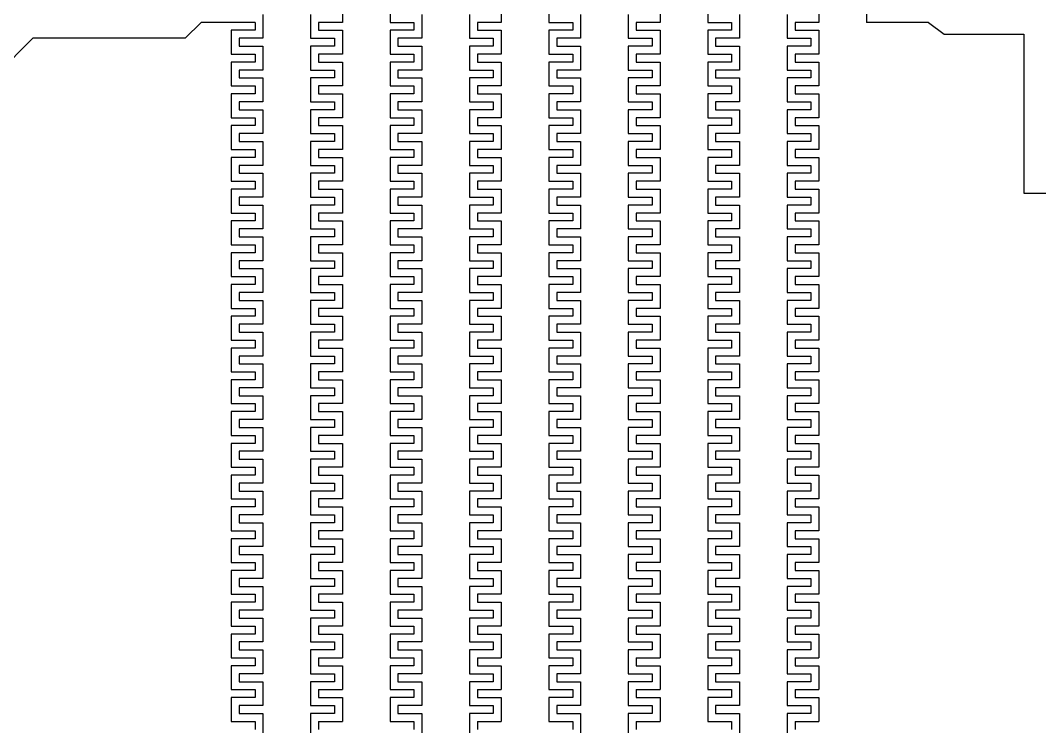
# Model space of a CAD drawing. Header units: millimetres. Extents: x -15719 to 274281, y 25504 to 323346.
# Drawn here: x 242422 to 245631, y 175317 to 177539 of the extents above; entities that cross this region are included whole.
import ezdxf

# ---------------------------------------------------------------- set-up
doc = ezdxf.new("R2010")
doc.units = ezdxf.units.MM
doc.layers.add('CLEAR', color=140, linetype='Continuous')
doc.layers.add('OPAQUE', color=10, linetype='Continuous')

msp = doc.modelspace()

# ---------------------------------------------------------------- linework, layer by layer
at = {"layer": 'CLEAR'}
for p, q in [((243436, 177608), (243436, 177533)), ((243586, 177608), (243586, 177533)), ((243936, 177608), (243936, 177533)), ((244086, 177608), (244086, 177533)), ((244436, 177608), (244436, 177533)), ((244586, 177608), (244586, 177533)), ((244936, 177608), (244936, 177533)), ((245086, 177608), (245086, 177533)), ((243186, 177558), (243186, 177483)), ((243336, 177558), (243336, 177483)), ((243686, 177558), (243686, 177483)), ((243836, 177558), (243836, 177483)), ((244186, 177558), (244186, 177483)), ((244336, 177558), (244336, 177483)), ((244686, 177558), (244686, 177483)), ((244836, 177558), (244836, 177483)), ((242991, 177533), (242941, 177483)), ((243161, 177533), (242991, 177533)), ((243161, 177533), (243161, 177508)), ((243436, 177533), (243361, 177533)), ((243361, 177533), (243361, 177508)), ((243586, 177533), (243661, 177533)), ((243661, 177533), (243661, 177508)), ((243936, 177533), (243861, 177533)), ((243861, 177533), (243861, 177508)), ((244086, 177533), (244161, 177533)), ((244161, 177533), (244161, 177508)), ((244436, 177533), (244361, 177533)), ((244361, 177533), (244361, 177508)), ((244586, 177533), (244661, 177533)), ((244661, 177533), (244661, 177508)), ((244936, 177533), (244861, 177533)), ((244861, 177533), (244861, 177508)), ((245281, 177533), (245086, 177533)), ((245281, 177533), (245331, 177495.5)), ((242461.7, 177483), (240303.9, 175325.2)), ((242941, 177483), (242461.7, 177483)), ((243161, 177508), (243086, 177508)), ((243086, 177508), (243086, 177433)), ((243186, 177483), (243111, 177483)), ((243111, 177483), (243111, 177458)), ((243336, 177483), (243411, 177483)), ((243361, 177508), (243436, 177508)), ((243411, 177483), (243411, 177458)), ((243436, 177508), (243436, 177433)), ((243661, 177508), (243586, 177508)), ((243586, 177508), (243586, 177433)), ((243686, 177483), (243611, 177483)), ((243611, 177483), (243611, 177458)), ((243836, 177483), (243911, 177483)), ((243861, 177508), (243936, 177508)), ((243911, 177483), (243911, 177458)), ((243936, 177508), (243936, 177433)), ((244161, 177508), (244086, 177508)), ((244086, 177508), (244086, 177433)), ((244186, 177483), (244111, 177483)), ((244111, 177483), (244111, 177458)), ((244336, 177483), (244411, 177483)), ((244361, 177508), (244436, 177508)), ((244411, 177483), (244411, 177458)), ((244436, 177508), (244436, 177433)), ((244661, 177508), (244586, 177508)), ((244586, 177508), (244586, 177433)), ((244686, 177483), (244611, 177483)), ((244611, 177483), (244611, 177458)), ((244836, 177483), (244911, 177483)), ((244861, 177508), (244936, 177508)), ((244911, 177483), (244911, 177458)), ((244936, 177508), (244936, 177433)), ((245331, 177495.5), (245581, 177495.5)), ((245581, 177495.5), (245581, 176995.5)), ((243111, 177458), (243186, 177458)), ((243186, 177458), (243186, 177383)), ((243411, 177458), (243336, 177458)), ((243336, 177458), (243336, 177383)), ((243611, 177458), (243686, 177458)), ((243686, 177458), (243686, 177383)), ((243911, 177458), (243836, 177458)), ((243836, 177458), (243836, 177383)), ((244111, 177458), (244186, 177458)), ((244186, 177458), (244186, 177383)), ((244411, 177458), (244336, 177458)), ((244336, 177458), (244336, 177383)), ((244611, 177458), (244686, 177458)), ((244686, 177458), (244686, 177383)), ((244911, 177458), (244836, 177458)), ((244836, 177458), (244836, 177383)), ((243086, 177433), (243161, 177433)), ((243161, 177433), (243161, 177408)), ((243436, 177433), (243361, 177433)), ((243361, 177433), (243361, 177408)), ((243586, 177433), (243661, 177433)), ((243661, 177433), (243661, 177408)), ((243936, 177433), (243861, 177433)), ((243861, 177433), (243861, 177408)), ((244086, 177433), (244161, 177433)), ((244161, 177433), (244161, 177408)), ((244436, 177433), (244361, 177433)), ((244361, 177433), (244361, 177408)), ((244586, 177433), (244661, 177433)), ((244661, 177433), (244661, 177408)), ((244936, 177433), (244861, 177433)), ((244861, 177433), (244861, 177408)), ((243161, 177408), (243086, 177408)), ((243086, 177408), (243086, 177333)), ((243186, 177383), (243111, 177383)), ((243111, 177383), (243111, 177358)), ((243336, 177383), (243411, 177383)), ((243361, 177408), (243436, 177408)), ((243411, 177383), (243411, 177358)), ((243436, 177408), (243436, 177333)), ((243661, 177408), (243586, 177408)), ((243586, 177408), (243586, 177333)), ((243686, 177383), (243611, 177383)), ((243611, 177383), (243611, 177358)), ((243836, 177383), (243911, 177383)), ((243861, 177408), (243936, 177408)), ((243911, 177383), (243911, 177358)), ((243936, 177408), (243936, 177333)), ((244161, 177408), (244086, 177408)), ((244086, 177408), (244086, 177333)), ((244186, 177383), (244111, 177383)), ((244111, 177383), (244111, 177358)), ((244336, 177383), (244411, 177383)), ((244361, 177408), (244436, 177408)), ((244411, 177383), (244411, 177358)), ((244436, 177408), (244436, 177333)), ((244661, 177408), (244586, 177408)), ((244586, 177408), (244586, 177333)), ((244686, 177383), (244611, 177383)), ((244611, 177383), (244611, 177358)), ((244836, 177383), (244911, 177383)), ((244861, 177408), (244936, 177408)), ((244911, 177383), (244911, 177358)), ((244936, 177408), (244936, 177333)), ((243111, 177358), (243186, 177358)), ((243186, 177358), (243186, 177283)), ((243411, 177358), (243336, 177358)), ((243336, 177358), (243336, 177283)), ((243611, 177358), (243686, 177358)), ((243686, 177358), (243686, 177283)), ((243911, 177358), (243836, 177358)), ((243836, 177358), (243836, 177283)), ((244111, 177358), (244186, 177358)), ((244186, 177358), (244186, 177283)), ((244411, 177358), (244336, 177358)), ((244336, 177358), (244336, 177283)), ((244611, 177358), (244686, 177358)), ((244686, 177358), (244686, 177283)), ((244911, 177358), (244836, 177358)), ((244836, 177358), (244836, 177283)), ((243086, 177333), (243161, 177333)), ((243161, 177333), (243161, 177308)), ((243436, 177333), (243361, 177333)), ((243361, 177333), (243361, 177308)), ((243586, 177333), (243661, 177333)), ((243661, 177333), (243661, 177308)), ((243936, 177333), (243861, 177333)), ((243861, 177333), (243861, 177308)), ((244086, 177333), (244161, 177333)), ((244161, 177333), (244161, 177308)), ((244436, 177333), (244361, 177333)), ((244361, 177333), (244361, 177308)), ((244586, 177333), (244661, 177333)), ((244661, 177333), (244661, 177308)), ((244936, 177333), (244861, 177333)), ((244861, 177333), (244861, 177308)), ((243161, 177308), (243086, 177308)), ((243086, 177308), (243086, 177233)), ((243361, 177308), (243436, 177308)), ((243436, 177308), (243436, 177233)), ((243661, 177308), (243586, 177308)), ((243586, 177308), (243586, 177233)), ((243861, 177308), (243936, 177308)), ((243936, 177308), (243936, 177233)), ((244161, 177308), (244086, 177308)), ((244086, 177308), (244086, 177233)), ((244361, 177308), (244436, 177308)), ((244436, 177308), (244436, 177233)), ((244661, 177308), (244586, 177308)), ((244586, 177308), (244586, 177233)), ((244861, 177308), (244936, 177308)), ((244936, 177308), (244936, 177233)), ((243186, 177283), (243111, 177283)), ((243111, 177283), (243111, 177258)), ((243111, 177258), (243186, 177258)), ((243186, 177258), (243186, 177183)), ((243336, 177283), (243411, 177283)), ((243411, 177258), (243336, 177258)), ((243336, 177258), (243336, 177183)), ((243411, 177283), (243411, 177258)), ((243686, 177283), (243611, 177283)), ((243611, 177283), (243611, 177258)), ((243611, 177258), (243686, 177258)), ((243686, 177258), (243686, 177183)), ((243836, 177283), (243911, 177283)), ((243911, 177258), (243836, 177258)), ((243836, 177258), (243836, 177183)), ((243911, 177283), (243911, 177258)), ((244186, 177283), (244111, 177283)), ((244111, 177283), (244111, 177258)), ((244111, 177258), (244186, 177258)), ((244186, 177258), (244186, 177183)), ((244336, 177283), (244411, 177283)), ((244411, 177258), (244336, 177258)), ((244336, 177258), (244336, 177183)), ((244411, 177283), (244411, 177258)), ((244686, 177283), (244611, 177283)), ((244611, 177283), (244611, 177258)), ((244611, 177258), (244686, 177258)), ((244686, 177258), (244686, 177183)), ((244836, 177283), (244911, 177283)), ((244911, 177258), (244836, 177258)), ((244836, 177258), (244836, 177183)), ((244911, 177283), (244911, 177258)), ((243086, 177233), (243161, 177233)), ((243161, 177233), (243161, 177208)), ((243436, 177233), (243361, 177233)), ((243361, 177233), (243361, 177208)), ((243586, 177233), (243661, 177233)), ((243661, 177233), (243661, 177208)), ((243936, 177233), (243861, 177233)), ((243861, 177233), (243861, 177208)), ((244086, 177233), (244161, 177233)), ((244161, 177233), (244161, 177208)), ((244436, 177233), (244361, 177233)), ((244361, 177233), (244361, 177208)), ((244586, 177233), (244661, 177233)), ((244661, 177233), (244661, 177208)), ((244936, 177233), (244861, 177233)), ((244861, 177233), (244861, 177208)), ((243161, 177208), (243086, 177208)), ((243086, 177208), (243086, 177133)), ((243361, 177208), (243436, 177208)), ((243436, 177208), (243436, 177133)), ((243661, 177208), (243586, 177208)), ((243586, 177208), (243586, 177133)), ((243861, 177208), (243936, 177208)), ((243936, 177208), (243936, 177133)), ((244161, 177208), (244086, 177208)), ((244086, 177208), (244086, 177133)), ((244361, 177208), (244436, 177208)), ((244436, 177208), (244436, 177133)), ((244661, 177208), (244586, 177208)), ((244586, 177208), (244586, 177133)), ((244861, 177208), (244936, 177208)), ((244936, 177208), (244936, 177133)), ((243186, 177183), (243111, 177183)), ((243111, 177183), (243111, 177158)), ((243111, 177158), (243186, 177158)), ((243186, 177158), (243186, 177083)), ((243336, 177183), (243411, 177183)), ((243411, 177158), (243336, 177158)), ((243336, 177158), (243336, 177083)), ((243411, 177183), (243411, 177158)), ((243686, 177183), (243611, 177183)), ((243611, 177183), (243611, 177158)), ((243611, 177158), (243686, 177158)), ((243686, 177158), (243686, 177083)), ((243836, 177183), (243911, 177183)), ((243911, 177158), (243836, 177158)), ((243836, 177158), (243836, 177083)), ((243911, 177183), (243911, 177158)), ((244186, 177183), (244111, 177183)), ((244111, 177183), (244111, 177158)), ((244111, 177158), (244186, 177158)), ((244186, 177158), (244186, 177083)), ((244336, 177183), (244411, 177183)), ((244411, 177158), (244336, 177158)), ((244336, 177158), (244336, 177083)), ((244411, 177183), (244411, 177158)), ((244686, 177183), (244611, 177183)), ((244611, 177183), (244611, 177158)), ((244611, 177158), (244686, 177158)), ((244686, 177158), (244686, 177083)), ((244836, 177183), (244911, 177183)), ((244911, 177158), (244836, 177158)), ((244836, 177158), (244836, 177083)), ((244911, 177183), (244911, 177158)), ((243086, 177133), (243161, 177133)), ((243161, 177133), (243161, 177108)), ((243436, 177133), (243361, 177133)), ((243361, 177133), (243361, 177108)), ((243586, 177133), (243661, 177133)), ((243661, 177133), (243661, 177108)), ((243936, 177133), (243861, 177133)), ((243861, 177133), (243861, 177108)), ((244086, 177133), (244161, 177133)), ((244161, 177133), (244161, 177108)), ((244436, 177133), (244361, 177133)), ((244361, 177133), (244361, 177108)), ((244586, 177133), (244661, 177133)), ((244661, 177133), (244661, 177108)), ((244936, 177133), (244861, 177133)), ((244861, 177133), (244861, 177108)), ((243161, 177108), (243086, 177108)), ((243086, 177108), (243086, 177033)), ((243361, 177108), (243436, 177108)), ((243436, 177108), (243436, 177033)), ((243661, 177108), (243586, 177108)), ((243586, 177108), (243586, 177033)), ((243861, 177108), (243936, 177108)), ((243936, 177108), (243936, 177033)), ((244161, 177108), (244086, 177108)), ((244086, 177108), (244086, 177033)), ((244361, 177108), (244436, 177108)), ((244436, 177108), (244436, 177033)), ((244661, 177108), (244586, 177108)), ((244586, 177108), (244586, 177033)), ((244861, 177108), (244936, 177108)), ((244936, 177108), (244936, 177033)), ((243186, 177083), (243111, 177083)), ((243111, 177083), (243111, 177058)), ((243336, 177083), (243411, 177083)), ((243411, 177083), (243411, 177058)), ((243686, 177083), (243611, 177083)), ((243611, 177083), (243611, 177058)), ((243836, 177083), (243911, 177083)), ((243911, 177083), (243911, 177058)), ((244186, 177083), (244111, 177083)), ((244111, 177083), (244111, 177058)), ((244336, 177083), (244411, 177083)), ((244411, 177083), (244411, 177058)), ((244686, 177083), (244611, 177083)), ((244611, 177083), (244611, 177058)), ((244836, 177083), (244911, 177083)), ((244911, 177083), (244911, 177058)), ((243086, 177033), (243161, 177033)), ((243111, 177058), (243186, 177058)), ((243161, 177033), (243161, 177008)), ((243186, 177058), (243186, 176983)), ((243411, 177058), (243336, 177058)), ((243336, 177058), (243336, 176983)), ((243436, 177033), (243361, 177033)), ((243361, 177033), (243361, 177008)), ((243586, 177033), (243661, 177033)), ((243611, 177058), (243686, 177058)), ((243661, 177033), (243661, 177008)), ((243686, 177058), (243686, 176983)), ((243911, 177058), (243836, 177058)), ((243836, 177058), (243836, 176983)), ((243936, 177033), (243861, 177033)), ((243861, 177033), (243861, 177008)), ((244086, 177033), (244161, 177033)), ((244111, 177058), (244186, 177058)), ((244161, 177033), (244161, 177008)), ((244186, 177058), (244186, 176983)), ((244411, 177058), (244336, 177058)), ((244336, 177058), (244336, 176983)), ((244436, 177033), (244361, 177033)), ((244361, 177033), (244361, 177008)), ((244586, 177033), (244661, 177033)), ((244611, 177058), (244686, 177058)), ((244661, 177033), (244661, 177008)), ((244686, 177058), (244686, 176983)), ((244911, 177058), (244836, 177058)), ((244836, 177058), (244836, 176983)), ((244936, 177033), (244861, 177033)), ((244861, 177033), (244861, 177008)), ((243161, 177008), (243086, 177008)), ((243086, 177008), (243086, 176933)), ((243361, 177008), (243436, 177008)), ((243436, 177008), (243436, 176933)), ((243661, 177008), (243586, 177008)), ((243586, 177008), (243586, 176933)), ((243861, 177008), (243936, 177008)), ((243936, 177008), (243936, 176933)), ((244161, 177008), (244086, 177008)), ((244086, 177008), (244086, 176933)), ((244361, 177008), (244436, 177008)), ((244436, 177008), (244436, 176933)), ((244661, 177008), (244586, 177008)), ((244586, 177008), (244586, 176933)), ((244861, 177008), (244936, 177008)), ((244936, 177008), (244936, 176933)), ((245581, 176995.5), (245781, 176995.5)), ((243186, 176983), (243111, 176983)), ((243111, 176983), (243111, 176958)), ((243336, 176983), (243411, 176983)), ((243411, 176983), (243411, 176958)), ((243686, 176983), (243611, 176983)), ((243611, 176983), (243611, 176958)), ((243836, 176983), (243911, 176983)), ((243911, 176983), (243911, 176958)), ((244186, 176983), (244111, 176983)), ((244111, 176983), (244111, 176958)), ((244336, 176983), (244411, 176983)), ((244411, 176983), (244411, 176958)), ((244686, 176983), (244611, 176983)), ((244611, 176983), (244611, 176958)), ((244836, 176983), (244911, 176983)), ((244911, 176983), (244911, 176958)), ((243086, 176933), (243161, 176933)), ((243111, 176958), (243186, 176958)), ((243161, 176933), (243161, 176908)), ((243186, 176958), (243186, 176883)), ((243411, 176958), (243336, 176958)), ((243336, 176958), (243336, 176883)), ((243436, 176933), (243361, 176933)), ((243361, 176933), (243361, 176908)), ((243586, 176933), (243661, 176933)), ((243611, 176958), (243686, 176958)), ((243661, 176933), (243661, 176908)), ((243686, 176958), (243686, 176883)), ((243911, 176958), (243836, 176958)), ((243836, 176958), (243836, 176883)), ((243936, 176933), (243861, 176933)), ((243861, 176933), (243861, 176908)), ((244086, 176933), (244161, 176933)), ((244111, 176958), (244186, 176958)), ((244161, 176933), (244161, 176908)), ((244186, 176958), (244186, 176883)), ((244411, 176958), (244336, 176958)), ((244336, 176958), (244336, 176883)), ((244436, 176933), (244361, 176933)), ((244361, 176933), (244361, 176908)), ((244586, 176933), (244661, 176933)), ((244611, 176958), (244686, 176958)), ((244661, 176933), (244661, 176908)), ((244686, 176958), (244686, 176883)), ((244911, 176958), (244836, 176958)), ((244836, 176958), (244836, 176883)), ((244936, 176933), (244861, 176933)), ((244861, 176933), (244861, 176908)), ((243161, 176908), (243086, 176908)), ((243086, 176908), (243086, 176833)), ((243361, 176908), (243436, 176908)), ((243436, 176908), (243436, 176833)), ((243661, 176908), (243586, 176908)), ((243586, 176908), (243586, 176833)), ((243861, 176908), (243936, 176908)), ((243936, 176908), (243936, 176833)), ((244161, 176908), (244086, 176908)), ((244086, 176908), (244086, 176833)), ((244361, 176908), (244436, 176908)), ((244436, 176908), (244436, 176833)), ((244661, 176908), (244586, 176908)), ((244586, 176908), (244586, 176833)), ((244861, 176908), (244936, 176908)), ((244936, 176908), (244936, 176833)), ((243186, 176883), (243111, 176883)), ((243111, 176883), (243111, 176858)), ((243336, 176883), (243411, 176883)), ((243411, 176883), (243411, 176858)), ((243686, 176883), (243611, 176883)), ((243611, 176883), (243611, 176858)), ((243836, 176883), (243911, 176883)), ((243911, 176883), (243911, 176858)), ((244186, 176883), (244111, 176883)), ((244111, 176883), (244111, 176858)), ((244336, 176883), (244411, 176883)), ((244411, 176883), (244411, 176858)), ((244686, 176883), (244611, 176883)), ((244611, 176883), (244611, 176858)), ((244836, 176883), (244911, 176883)), ((244911, 176883), (244911, 176858)), ((243111, 176858), (243186, 176858)), ((243186, 176858), (243186, 176783)), ((243411, 176858), (243336, 176858)), ((243336, 176858), (243336, 176783)), ((243611, 176858), (243686, 176858)), ((243686, 176858), (243686, 176783)), ((243911, 176858), (243836, 176858)), ((243836, 176858), (243836, 176783)), ((244111, 176858), (244186, 176858)), ((244186, 176858), (244186, 176783)), ((244411, 176858), (244336, 176858)), ((244336, 176858), (244336, 176783)), ((244611, 176858), (244686, 176858)), ((244686, 176858), (244686, 176783)), ((244911, 176858), (244836, 176858)), ((244836, 176858), (244836, 176783)), ((243086, 176833), (243161, 176833)), ((243161, 176808), (243086, 176808)), ((243086, 176808), (243086, 176733)), ((243161, 176833), (243161, 176808)), ((243436, 176833), (243361, 176833)), ((243361, 176833), (243361, 176808)), ((243361, 176808), (243436, 176808)), ((243436, 176808), (243436, 176733)), ((243586, 176833), (243661, 176833)), ((243661, 176808), (243586, 176808)), ((243586, 176808), (243586, 176733)), ((243661, 176833), (243661, 176808)), ((243936, 176833), (243861, 176833)), ((243861, 176833), (243861, 176808)), ((243861, 176808), (243936, 176808)), ((243936, 176808), (243936, 176733)), ((244086, 176833), (244161, 176833)), ((244161, 176808), (244086, 176808)), ((244086, 176808), (244086, 176733)), ((244161, 176833), (244161, 176808)), ((244436, 176833), (244361, 176833)), ((244361, 176833), (244361, 176808)), ((244361, 176808), (244436, 176808)), ((244436, 176808), (244436, 176733)), ((244586, 176833), (244661, 176833)), ((244661, 176808), (244586, 176808)), ((244586, 176808), (244586, 176733)), ((244661, 176833), (244661, 176808)), ((244936, 176833), (244861, 176833)), ((244861, 176833), (244861, 176808)), ((244861, 176808), (244936, 176808)), ((244936, 176808), (244936, 176733)), ((243186, 176783), (243111, 176783)), ((243111, 176783), (243111, 176758)), ((243336, 176783), (243411, 176783)), ((243411, 176783), (243411, 176758)), ((243686, 176783), (243611, 176783)), ((243611, 176783), (243611, 176758)), ((243836, 176783), (243911, 176783)), ((243911, 176783), (243911, 176758)), ((244186, 176783), (244111, 176783)), ((244111, 176783), (244111, 176758)), ((244336, 176783), (244411, 176783)), ((244411, 176783), (244411, 176758)), ((244686, 176783), (244611, 176783)), ((244611, 176783), (244611, 176758)), ((244836, 176783), (244911, 176783)), ((244911, 176783), (244911, 176758)), ((243111, 176758), (243186, 176758)), ((243186, 176758), (243186, 176683)), ((243411, 176758), (243336, 176758)), ((243336, 176758), (243336, 176683)), ((243611, 176758), (243686, 176758)), ((243686, 176758), (243686, 176683)), ((243911, 176758), (243836, 176758)), ((243836, 176758), (243836, 176683)), ((244111, 176758), (244186, 176758)), ((244186, 176758), (244186, 176683)), ((244411, 176758), (244336, 176758)), ((244336, 176758), (244336, 176683)), ((244611, 176758), (244686, 176758)), ((244686, 176758), (244686, 176683)), ((244911, 176758), (244836, 176758)), ((244836, 176758), (244836, 176683)), ((243086, 176733), (243161, 176733)), ((243161, 176708), (243086, 176708)), ((243086, 176708), (243086, 176633)), ((243161, 176733), (243161, 176708)), ((243436, 176733), (243361, 176733)), ((243361, 176733), (243361, 176708)), ((243361, 176708), (243436, 176708)), ((243436, 176708), (243436, 176633)), ((243586, 176733), (243661, 176733)), ((243661, 176708), (243586, 176708)), ((243586, 176708), (243586, 176633)), ((243661, 176733), (243661, 176708)), ((243936, 176733), (243861, 176733)), ((243861, 176733), (243861, 176708)), ((243861, 176708), (243936, 176708)), ((243936, 176708), (243936, 176633)), ((244086, 176733), (244161, 176733)), ((244161, 176708), (244086, 176708)), ((244086, 176708), (244086, 176633)), ((244161, 176733), (244161, 176708)), ((244436, 176733), (244361, 176733)), ((244361, 176733), (244361, 176708)), ((244361, 176708), (244436, 176708)), ((244436, 176708), (244436, 176633)), ((244586, 176733), (244661, 176733)), ((244661, 176708), (244586, 176708)), ((244586, 176708), (244586, 176633)), ((244661, 176733), (244661, 176708)), ((244936, 176733), (244861, 176733)), ((244861, 176733), (244861, 176708)), ((244861, 176708), (244936, 176708)), ((244936, 176708), (244936, 176633)), ((243186, 176683), (243111, 176683)), ((243111, 176683), (243111, 176658)), ((243336, 176683), (243411, 176683)), ((243411, 176683), (243411, 176658)), ((243686, 176683), (243611, 176683)), ((243611, 176683), (243611, 176658)), ((243836, 176683), (243911, 176683)), ((243911, 176683), (243911, 176658)), ((244186, 176683), (244111, 176683)), ((244111, 176683), (244111, 176658)), ((244336, 176683), (244411, 176683)), ((244411, 176683), (244411, 176658)), ((244686, 176683), (244611, 176683)), ((244611, 176683), (244611, 176658)), ((244836, 176683), (244911, 176683)), ((244911, 176683), (244911, 176658)), ((243111, 176658), (243186, 176658)), ((243186, 176658), (243186, 176583)), ((243411, 176658), (243336, 176658)), ((243336, 176658), (243336, 176583)), ((243611, 176658), (243686, 176658)), ((243686, 176658), (243686, 176583)), ((243911, 176658), (243836, 176658)), ((243836, 176658), (243836, 176583)), ((244111, 176658), (244186, 176658)), ((244186, 176658), (244186, 176583)), ((244411, 176658), (244336, 176658)), ((244336, 176658), (244336, 176583)), ((244611, 176658), (244686, 176658)), ((244686, 176658), (244686, 176583)), ((244911, 176658), (244836, 176658)), ((244836, 176658), (244836, 176583)), ((243086, 176633), (243161, 176633)), ((243161, 176633), (243161, 176608)), ((243436, 176633), (243361, 176633)), ((243361, 176633), (243361, 176608)), ((243586, 176633), (243661, 176633)), ((243661, 176633), (243661, 176608)), ((243936, 176633), (243861, 176633)), ((243861, 176633), (243861, 176608)), ((244086, 176633), (244161, 176633)), ((244161, 176633), (244161, 176608)), ((244436, 176633), (244361, 176633)), ((244361, 176633), (244361, 176608)), ((244586, 176633), (244661, 176633)), ((244661, 176633), (244661, 176608)), ((244936, 176633), (244861, 176633)), ((244861, 176633), (244861, 176608)), ((243161, 176608), (243086, 176608)), ((243086, 176608), (243086, 176533)), ((243186, 176583), (243111, 176583)), ((243111, 176583), (243111, 176558)), ((243336, 176583), (243411, 176583)), ((243361, 176608), (243436, 176608)), ((243411, 176583), (243411, 176558)), ((243436, 176608), (243436, 176533)), ((243661, 176608), (243586, 176608)), ((243586, 176608), (243586, 176533)), ((243686, 176583), (243611, 176583)), ((243611, 176583), (243611, 176558)), ((243836, 176583), (243911, 176583)), ((243861, 176608), (243936, 176608)), ((243911, 176583), (243911, 176558)), ((243936, 176608), (243936, 176533)), ((244161, 176608), (244086, 176608)), ((244086, 176608), (244086, 176533)), ((244186, 176583), (244111, 176583)), ((244111, 176583), (244111, 176558)), ((244336, 176583), (244411, 176583)), ((244361, 176608), (244436, 176608)), ((244411, 176583), (244411, 176558)), ((244436, 176608), (244436, 176533)), ((244661, 176608), (244586, 176608)), ((244586, 176608), (244586, 176533)), ((244686, 176583), (244611, 176583)), ((244611, 176583), (244611, 176558)), ((244836, 176583), (244911, 176583)), ((244861, 176608), (244936, 176608)), ((244911, 176583), (244911, 176558)), ((244936, 176608), (244936, 176533)), ((243111, 176558), (243186, 176558)), ((243186, 176558), (243186, 176483)), ((243411, 176558), (243336, 176558)), ((243336, 176558), (243336, 176483)), ((243611, 176558), (243686, 176558)), ((243686, 176558), (243686, 176483)), ((243911, 176558), (243836, 176558)), ((243836, 176558), (243836, 176483)), ((244111, 176558), (244186, 176558)), ((244186, 176558), (244186, 176483)), ((244411, 176558), (244336, 176558)), ((244336, 176558), (244336, 176483)), ((244611, 176558), (244686, 176558)), ((244686, 176558), (244686, 176483)), ((244911, 176558), (244836, 176558)), ((244836, 176558), (244836, 176483)), ((243086, 176533), (243161, 176533)), ((243161, 176533), (243161, 176508)), ((243436, 176533), (243361, 176533)), ((243361, 176533), (243361, 176508)), ((243586, 176533), (243661, 176533)), ((243661, 176533), (243661, 176508)), ((243936, 176533), (243861, 176533)), ((243861, 176533), (243861, 176508)), ((244086, 176533), (244161, 176533)), ((244161, 176533), (244161, 176508)), ((244436, 176533), (244361, 176533)), ((244361, 176533), (244361, 176508)), ((244586, 176533), (244661, 176533)), ((244661, 176533), (244661, 176508)), ((244936, 176533), (244861, 176533)), ((244861, 176533), (244861, 176508)), ((243161, 176508), (243086, 176508)), ((243086, 176508), (243086, 176433)), ((243186, 176483), (243111, 176483)), ((243111, 176483), (243111, 176458)), ((243336, 176483), (243411, 176483)), ((243361, 176508), (243436, 176508)), ((243411, 176483), (243411, 176458)), ((243436, 176508), (243436, 176433)), ((243661, 176508), (243586, 176508)), ((243586, 176508), (243586, 176433)), ((243686, 176483), (243611, 176483)), ((243611, 176483), (243611, 176458)), ((243836, 176483), (243911, 176483)), ((243861, 176508), (243936, 176508)), ((243911, 176483), (243911, 176458)), ((243936, 176508), (243936, 176433)), ((244161, 176508), (244086, 176508)), ((244086, 176508), (244086, 176433)), ((244186, 176483), (244111, 176483)), ((244111, 176483), (244111, 176458)), ((244336, 176483), (244411, 176483)), ((244361, 176508), (244436, 176508)), ((244411, 176483), (244411, 176458)), ((244436, 176508), (244436, 176433)), ((244661, 176508), (244586, 176508)), ((244586, 176508), (244586, 176433)), ((244686, 176483), (244611, 176483)), ((244611, 176483), (244611, 176458)), ((244836, 176483), (244911, 176483)), ((244861, 176508), (244936, 176508)), ((244911, 176483), (244911, 176458)), ((244936, 176508), (244936, 176433)), ((243111, 176458), (243186, 176458)), ((243186, 176458), (243186, 176383)), ((243411, 176458), (243336, 176458)), ((243336, 176458), (243336, 176383)), ((243611, 176458), (243686, 176458)), ((243686, 176458), (243686, 176383)), ((243911, 176458), (243836, 176458)), ((243836, 176458), (243836, 176383)), ((244111, 176458), (244186, 176458)), ((244186, 176458), (244186, 176383)), ((244411, 176458), (244336, 176458)), ((244336, 176458), (244336, 176383)), ((244611, 176458), (244686, 176458)), ((244686, 176458), (244686, 176383)), ((244911, 176458), (244836, 176458)), ((244836, 176458), (244836, 176383)), ((243086, 176433), (243161, 176433)), ((243161, 176433), (243161, 176408)), ((243436, 176433), (243361, 176433)), ((243361, 176433), (243361, 176408)), ((243586, 176433), (243661, 176433)), ((243661, 176433), (243661, 176408)), ((243936, 176433), (243861, 176433)), ((243861, 176433), (243861, 176408)), ((244086, 176433), (244161, 176433)), ((244161, 176433), (244161, 176408)), ((244436, 176433), (244361, 176433)), ((244361, 176433), (244361, 176408)), ((244586, 176433), (244661, 176433)), ((244661, 176433), (244661, 176408)), ((244936, 176433), (244861, 176433)), ((244861, 176433), (244861, 176408)), ((243161, 176408), (243086, 176408)), ((243086, 176408), (243086, 176333)), ((243361, 176408), (243436, 176408)), ((243436, 176408), (243436, 176333)), ((243661, 176408), (243586, 176408)), ((243586, 176408), (243586, 176333)), ((243861, 176408), (243936, 176408)), ((243936, 176408), (243936, 176333)), ((244161, 176408), (244086, 176408)), ((244086, 176408), (244086, 176333)), ((244361, 176408), (244436, 176408)), ((244436, 176408), (244436, 176333)), ((244661, 176408), (244586, 176408)), ((244586, 176408), (244586, 176333)), ((244861, 176408), (244936, 176408)), ((244936, 176408), (244936, 176333)), ((243186, 176383), (243111, 176383)), ((243111, 176383), (243111, 176358)), ((243111, 176358), (243186, 176358)), ((243186, 176358), (243186, 176283)), ((243336, 176383), (243411, 176383)), ((243411, 176358), (243336, 176358)), ((243336, 176358), (243336, 176283)), ((243411, 176383), (243411, 176358)), ((243686, 176383), (243611, 176383)), ((243611, 176383), (243611, 176358)), ((243611, 176358), (243686, 176358)), ((243686, 176358), (243686, 176283)), ((243836, 176383), (243911, 176383)), ((243911, 176358), (243836, 176358)), ((243836, 176358), (243836, 176283)), ((243911, 176383), (243911, 176358)), ((244186, 176383), (244111, 176383)), ((244111, 176383), (244111, 176358)), ((244111, 176358), (244186, 176358)), ((244186, 176358), (244186, 176283)), ((244336, 176383), (244411, 176383)), ((244411, 176358), (244336, 176358)), ((244336, 176358), (244336, 176283)), ((244411, 176383), (244411, 176358)), ((244686, 176383), (244611, 176383)), ((244611, 176383), (244611, 176358)), ((244611, 176358), (244686, 176358)), ((244686, 176358), (244686, 176283)), ((244836, 176383), (244911, 176383)), ((244911, 176358), (244836, 176358)), ((244836, 176358), (244836, 176283)), ((244911, 176383), (244911, 176358)), ((243086, 176333), (243161, 176333)), ((243161, 176333), (243161, 176308)), ((243436, 176333), (243361, 176333)), ((243361, 176333), (243361, 176308)), ((243586, 176333), (243661, 176333)), ((243661, 176333), (243661, 176308)), ((243936, 176333), (243861, 176333)), ((243861, 176333), (243861, 176308)), ((244086, 176333), (244161, 176333)), ((244161, 176333), (244161, 176308)), ((244436, 176333), (244361, 176333)), ((244361, 176333), (244361, 176308)), ((244586, 176333), (244661, 176333)), ((244661, 176333), (244661, 176308)), ((244936, 176333), (244861, 176333)), ((244861, 176333), (244861, 176308)), ((243161, 176308), (243086, 176308)), ((243086, 176308), (243086, 176233)), ((243361, 176308), (243436, 176308)), ((243436, 176308), (243436, 176233)), ((243661, 176308), (243586, 176308)), ((243586, 176308), (243586, 176233)), ((243861, 176308), (243936, 176308)), ((243936, 176308), (243936, 176233)), ((244161, 176308), (244086, 176308)), ((244086, 176308), (244086, 176233)), ((244361, 176308), (244436, 176308)), ((244436, 176308), (244436, 176233)), ((244661, 176308), (244586, 176308)), ((244586, 176308), (244586, 176233)), ((244861, 176308), (244936, 176308)), ((244936, 176308), (244936, 176233)), ((243186, 176283), (243111, 176283)), ((243111, 176283), (243111, 176258)), ((243111, 176258), (243186, 176258)), ((243186, 176258), (243186, 176183)), ((243336, 176283), (243411, 176283)), ((243411, 176258), (243336, 176258)), ((243336, 176258), (243336, 176183)), ((243411, 176283), (243411, 176258)), ((243686, 176283), (243611, 176283)), ((243611, 176283), (243611, 176258)), ((243611, 176258), (243686, 176258)), ((243686, 176258), (243686, 176183)), ((243836, 176283), (243911, 176283)), ((243911, 176258), (243836, 176258)), ((243836, 176258), (243836, 176183)), ((243911, 176283), (243911, 176258)), ((244186, 176283), (244111, 176283)), ((244111, 176283), (244111, 176258)), ((244111, 176258), (244186, 176258)), ((244186, 176258), (244186, 176183)), ((244336, 176283), (244411, 176283)), ((244411, 176258), (244336, 176258)), ((244336, 176258), (244336, 176183)), ((244411, 176283), (244411, 176258)), ((244686, 176283), (244611, 176283)), ((244611, 176283), (244611, 176258)), ((244611, 176258), (244686, 176258)), ((244686, 176258), (244686, 176183)), ((244836, 176283), (244911, 176283)), ((244911, 176258), (244836, 176258)), ((244836, 176258), (244836, 176183)), ((244911, 176283), (244911, 176258)), ((243086, 176233), (243161, 176233)), ((243161, 176233), (243161, 176208)), ((243436, 176233), (243361, 176233)), ((243361, 176233), (243361, 176208)), ((243586, 176233), (243661, 176233)), ((243661, 176233), (243661, 176208)), ((243936, 176233), (243861, 176233)), ((243861, 176233), (243861, 176208)), ((244086, 176233), (244161, 176233)), ((244161, 176233), (244161, 176208)), ((244436, 176233), (244361, 176233)), ((244361, 176233), (244361, 176208)), ((244586, 176233), (244661, 176233)), ((244661, 176233), (244661, 176208)), ((244936, 176233), (244861, 176233)), ((244861, 176233), (244861, 176208)), ((243161, 176208), (243086, 176208)), ((243086, 176208), (243086, 176133)), ((243361, 176208), (243436, 176208)), ((243436, 176208), (243436, 176133)), ((243661, 176208), (243586, 176208)), ((243586, 176208), (243586, 176133)), ((243861, 176208), (243936, 176208)), ((243936, 176208), (243936, 176133)), ((244161, 176208), (244086, 176208)), ((244086, 176208), (244086, 176133)), ((244361, 176208), (244436, 176208)), ((244436, 176208), (244436, 176133)), ((244661, 176208), (244586, 176208)), ((244586, 176208), (244586, 176133)), ((244861, 176208), (244936, 176208)), ((244936, 176208), (244936, 176133)), ((243186, 176183), (243111, 176183)), ((243111, 176183), (243111, 176158)), ((243336, 176183), (243411, 176183)), ((243411, 176183), (243411, 176158)), ((243686, 176183), (243611, 176183)), ((243611, 176183), (243611, 176158)), ((243836, 176183), (243911, 176183)), ((243911, 176183), (243911, 176158)), ((244186, 176183), (244111, 176183)), ((244111, 176183), (244111, 176158)), ((244336, 176183), (244411, 176183)), ((244411, 176183), (244411, 176158)), ((244686, 176183), (244611, 176183)), ((244611, 176183), (244611, 176158)), ((244836, 176183), (244911, 176183)), ((244911, 176183), (244911, 176158)), ((243086, 176133), (243161, 176133)), ((243111, 176158), (243186, 176158)), ((243161, 176133), (243161, 176108)), ((243186, 176158), (243186, 176083)), ((243411, 176158), (243336, 176158)), ((243336, 176158), (243336, 176083)), ((243436, 176133), (243361, 176133)), ((243361, 176133), (243361, 176108)), ((243586, 176133), (243661, 176133)), ((243611, 176158), (243686, 176158)), ((243661, 176133), (243661, 176108)), ((243686, 176158), (243686, 176083)), ((243911, 176158), (243836, 176158)), ((243836, 176158), (243836, 176083)), ((243936, 176133), (243861, 176133)), ((243861, 176133), (243861, 176108)), ((244086, 176133), (244161, 176133)), ((244111, 176158), (244186, 176158)), ((244161, 176133), (244161, 176108)), ((244186, 176158), (244186, 176083)), ((244411, 176158), (244336, 176158)), ((244336, 176158), (244336, 176083)), ((244436, 176133), (244361, 176133)), ((244361, 176133), (244361, 176108)), ((244586, 176133), (244661, 176133)), ((244611, 176158), (244686, 176158)), ((244661, 176133), (244661, 176108)), ((244686, 176158), (244686, 176083)), ((244911, 176158), (244836, 176158)), ((244836, 176158), (244836, 176083)), ((244936, 176133), (244861, 176133)), ((244861, 176133), (244861, 176108)), ((243161, 176108), (243086, 176108)), ((243086, 176108), (243086, 176033)), ((243361, 176108), (243436, 176108)), ((243436, 176108), (243436, 176033)), ((243661, 176108), (243586, 176108)), ((243586, 176108), (243586, 176033)), ((243861, 176108), (243936, 176108)), ((243936, 176108), (243936, 176033)), ((244161, 176108), (244086, 176108)), ((244086, 176108), (244086, 176033)), ((244361, 176108), (244436, 176108)), ((244436, 176108), (244436, 176033)), ((244661, 176108), (244586, 176108)), ((244586, 176108), (244586, 176033)), ((244861, 176108), (244936, 176108)), ((244936, 176108), (244936, 176033)), ((243186, 176083), (243111, 176083)), ((243111, 176083), (243111, 176058)), ((243336, 176083), (243411, 176083)), ((243411, 176083), (243411, 176058)), ((243686, 176083), (243611, 176083)), ((243611, 176083), (243611, 176058)), ((243836, 176083), (243911, 176083)), ((243911, 176083), (243911, 176058)), ((244186, 176083), (244111, 176083)), ((244111, 176083), (244111, 176058)), ((244336, 176083), (244411, 176083)), ((244411, 176083), (244411, 176058)), ((244686, 176083), (244611, 176083)), ((244611, 176083), (244611, 176058)), ((244836, 176083), (244911, 176083)), ((244911, 176083), (244911, 176058)), ((243086, 176033), (243161, 176033)), ((243111, 176058), (243186, 176058)), ((243161, 176033), (243161, 176008)), ((243186, 176058), (243186, 175983)), ((243411, 176058), (243336, 176058)), ((243336, 176058), (243336, 175983)), ((243436, 176033), (243361, 176033)), ((243361, 176033), (243361, 176008)), ((243586, 176033), (243661, 176033)), ((243611, 176058), (243686, 176058)), ((243661, 176033), (243661, 176008)), ((243686, 176058), (243686, 175983)), ((243911, 176058), (243836, 176058)), ((243836, 176058), (243836, 175983)), ((243936, 176033), (243861, 176033)), ((243861, 176033), (243861, 176008)), ((244086, 176033), (244161, 176033)), ((244111, 176058), (244186, 176058)), ((244161, 176033), (244161, 176008)), ((244186, 176058), (244186, 175983)), ((244411, 176058), (244336, 176058)), ((244336, 176058), (244336, 175983)), ((244436, 176033), (244361, 176033)), ((244361, 176033), (244361, 176008)), ((244586, 176033), (244661, 176033)), ((244611, 176058), (244686, 176058)), ((244661, 176033), (244661, 176008)), ((244686, 176058), (244686, 175983)), ((244911, 176058), (244836, 176058)), ((244836, 176058), (244836, 175983)), ((244936, 176033), (244861, 176033)), ((244861, 176033), (244861, 176008)), ((243161, 176008), (243086, 176008)), ((243086, 176008), (243086, 175933)), ((243361, 176008), (243436, 176008)), ((243436, 176008), (243436, 175933)), ((243661, 176008), (243586, 176008)), ((243586, 176008), (243586, 175933)), ((243861, 176008), (243936, 176008)), ((243936, 176008), (243936, 175933)), ((244161, 176008), (244086, 176008)), ((244086, 176008), (244086, 175933)), ((244361, 176008), (244436, 176008)), ((244436, 176008), (244436, 175933)), ((244661, 176008), (244586, 176008)), ((244586, 176008), (244586, 175933)), ((244861, 176008), (244936, 176008)), ((244936, 176008), (244936, 175933)), ((243186, 175983), (243111, 175983)), ((243111, 175983), (243111, 175958)), ((243336, 175983), (243411, 175983)), ((243411, 175983), (243411, 175958)), ((243686, 175983), (243611, 175983)), ((243611, 175983), (243611, 175958)), ((243836, 175983), (243911, 175983)), ((243911, 175983), (243911, 175958)), ((244186, 175983), (244111, 175983)), ((244111, 175983), (244111, 175958)), ((244336, 175983), (244411, 175983)), ((244411, 175983), (244411, 175958)), ((244686, 175983), (244611, 175983)), ((244611, 175983), (244611, 175958)), ((244836, 175983), (244911, 175983)), ((244911, 175983), (244911, 175958)), ((243111, 175958), (243186, 175958)), ((243186, 175958), (243186, 175883)), ((243411, 175958), (243336, 175958)), ((243336, 175958), (243336, 175883)), ((243611, 175958), (243686, 175958)), ((243686, 175958), (243686, 175883)), ((243911, 175958), (243836, 175958)), ((243836, 175958), (243836, 175883)), ((244111, 175958), (244186, 175958)), ((244186, 175958), (244186, 175883)), ((244411, 175958), (244336, 175958)), ((244336, 175958), (244336, 175883)), ((244611, 175958), (244686, 175958)), ((244686, 175958), (244686, 175883)), ((244911, 175958), (244836, 175958)), ((244836, 175958), (244836, 175883)), ((243086, 175933), (243161, 175933)), ((243161, 175908), (243086, 175908)), ((243086, 175908), (243086, 175833)), ((243161, 175933), (243161, 175908)), ((243436, 175933), (243361, 175933)), ((243361, 175933), (243361, 175908)), ((243361, 175908), (243436, 175908)), ((243436, 175908), (243436, 175833)), ((243586, 175933), (243661, 175933)), ((243661, 175908), (243586, 175908)), ((243586, 175908), (243586, 175833)), ((243661, 175933), (243661, 175908)), ((243936, 175933), (243861, 175933)), ((243861, 175933), (243861, 175908)), ((243861, 175908), (243936, 175908)), ((243936, 175908), (243936, 175833)), ((244086, 175933), (244161, 175933)), ((244161, 175908), (244086, 175908)), ((244086, 175908), (244086, 175833)), ((244161, 175933), (244161, 175908)), ((244436, 175933), (244361, 175933)), ((244361, 175933), (244361, 175908)), ((244361, 175908), (244436, 175908)), ((244436, 175908), (244436, 175833)), ((244586, 175933), (244661, 175933)), ((244661, 175908), (244586, 175908)), ((244586, 175908), (244586, 175833)), ((244661, 175933), (244661, 175908)), ((244936, 175933), (244861, 175933)), ((244861, 175933), (244861, 175908)), ((244861, 175908), (244936, 175908)), ((244936, 175908), (244936, 175833)), ((243186, 175883), (243111, 175883)), ((243111, 175883), (243111, 175858)), ((243336, 175883), (243411, 175883)), ((243411, 175883), (243411, 175858)), ((243686, 175883), (243611, 175883)), ((243611, 175883), (243611, 175858)), ((243836, 175883), (243911, 175883)), ((243911, 175883), (243911, 175858)), ((244186, 175883), (244111, 175883)), ((244111, 175883), (244111, 175858)), ((244336, 175883), (244411, 175883)), ((244411, 175883), (244411, 175858)), ((244686, 175883), (244611, 175883)), ((244611, 175883), (244611, 175858)), ((244836, 175883), (244911, 175883)), ((244911, 175883), (244911, 175858)), ((243111, 175858), (243186, 175858)), ((243186, 175858), (243186, 175783)), ((243411, 175858), (243336, 175858)), ((243336, 175858), (243336, 175783)), ((243611, 175858), (243686, 175858)), ((243686, 175858), (243686, 175783)), ((243911, 175858), (243836, 175858)), ((243836, 175858), (243836, 175783)), ((244111, 175858), (244186, 175858)), ((244186, 175858), (244186, 175783)), ((244411, 175858), (244336, 175858)), ((244336, 175858), (244336, 175783)), ((244611, 175858), (244686, 175858)), ((244686, 175858), (244686, 175783)), ((244911, 175858), (244836, 175858)), ((244836, 175858), (244836, 175783)), ((243086, 175833), (243161, 175833)), ((243161, 175808), (243086, 175808)), ((243086, 175808), (243086, 175733)), ((243161, 175833), (243161, 175808)), ((243436, 175833), (243361, 175833)), ((243361, 175833), (243361, 175808)), ((243361, 175808), (243436, 175808)), ((243436, 175808), (243436, 175733)), ((243586, 175833), (243661, 175833)), ((243661, 175808), (243586, 175808)), ((243586, 175808), (243586, 175733)), ((243661, 175833), (243661, 175808)), ((243936, 175833), (243861, 175833)), ((243861, 175833), (243861, 175808)), ((243861, 175808), (243936, 175808)), ((243936, 175808), (243936, 175733)), ((244086, 175833), (244161, 175833)), ((244161, 175808), (244086, 175808)), ((244086, 175808), (244086, 175733)), ((244161, 175833), (244161, 175808)), ((244436, 175833), (244361, 175833)), ((244361, 175833), (244361, 175808)), ((244361, 175808), (244436, 175808)), ((244436, 175808), (244436, 175733)), ((244586, 175833), (244661, 175833)), ((244661, 175808), (244586, 175808)), ((244586, 175808), (244586, 175733)), ((244661, 175833), (244661, 175808)), ((244936, 175833), (244861, 175833)), ((244861, 175833), (244861, 175808)), ((244861, 175808), (244936, 175808)), ((244936, 175808), (244936, 175733)), ((243186, 175783), (243111, 175783)), ((243111, 175783), (243111, 175758)), ((243336, 175783), (243411, 175783)), ((243411, 175783), (243411, 175758)), ((243686, 175783), (243611, 175783)), ((243611, 175783), (243611, 175758)), ((243836, 175783), (243911, 175783)), ((243911, 175783), (243911, 175758)), ((244186, 175783), (244111, 175783)), ((244111, 175783), (244111, 175758)), ((244336, 175783), (244411, 175783)), ((244411, 175783), (244411, 175758)), ((244686, 175783), (244611, 175783)), ((244611, 175783), (244611, 175758)), ((244836, 175783), (244911, 175783)), ((244911, 175783), (244911, 175758)), ((243111, 175758), (243186, 175758)), ((243186, 175758), (243186, 175683)), ((243411, 175758), (243336, 175758)), ((243336, 175758), (243336, 175683)), ((243611, 175758), (243686, 175758)), ((243686, 175758), (243686, 175683)), ((243911, 175758), (243836, 175758)), ((243836, 175758), (243836, 175683)), ((244111, 175758), (244186, 175758)), ((244186, 175758), (244186, 175683)), ((244411, 175758), (244336, 175758)), ((244336, 175758), (244336, 175683)), ((244611, 175758), (244686, 175758)), ((244686, 175758), (244686, 175683)), ((244911, 175758), (244836, 175758)), ((244836, 175758), (244836, 175683)), ((243086, 175733), (243161, 175733)), ((243161, 175733), (243161, 175708)), ((243436, 175733), (243361, 175733)), ((243361, 175733), (243361, 175708)), ((243586, 175733), (243661, 175733)), ((243661, 175733), (243661, 175708)), ((243936, 175733), (243861, 175733)), ((243861, 175733), (243861, 175708)), ((244086, 175733), (244161, 175733)), ((244161, 175733), (244161, 175708)), ((244436, 175733), (244361, 175733)), ((244361, 175733), (244361, 175708)), ((244586, 175733), (244661, 175733)), ((244661, 175733), (244661, 175708)), ((244936, 175733), (244861, 175733)), ((244861, 175733), (244861, 175708)), ((243161, 175708), (243086, 175708)), ((243086, 175708), (243086, 175633)), ((243186, 175683), (243111, 175683)), ((243111, 175683), (243111, 175658)), ((243336, 175683), (243411, 175683)), ((243361, 175708), (243436, 175708)), ((243411, 175683), (243411, 175658)), ((243436, 175708), (243436, 175633)), ((243661, 175708), (243586, 175708)), ((243586, 175708), (243586, 175633)), ((243686, 175683), (243611, 175683)), ((243611, 175683), (243611, 175658)), ((243836, 175683), (243911, 175683)), ((243861, 175708), (243936, 175708)), ((243911, 175683), (243911, 175658)), ((243936, 175708), (243936, 175633)), ((244161, 175708), (244086, 175708)), ((244086, 175708), (244086, 175633)), ((244186, 175683), (244111, 175683)), ((244111, 175683), (244111, 175658)), ((244336, 175683), (244411, 175683)), ((244361, 175708), (244436, 175708)), ((244411, 175683), (244411, 175658)), ((244436, 175708), (244436, 175633)), ((244661, 175708), (244586, 175708)), ((244586, 175708), (244586, 175633)), ((244686, 175683), (244611, 175683)), ((244611, 175683), (244611, 175658)), ((244836, 175683), (244911, 175683)), ((244861, 175708), (244936, 175708)), ((244911, 175683), (244911, 175658)), ((244936, 175708), (244936, 175633)), ((243111, 175658), (243186, 175658)), ((243186, 175658), (243186, 175583)), ((243411, 175658), (243336, 175658)), ((243336, 175658), (243336, 175583)), ((243611, 175658), (243686, 175658)), ((243686, 175658), (243686, 175583)), ((243911, 175658), (243836, 175658)), ((243836, 175658), (243836, 175583)), ((244111, 175658), (244186, 175658)), ((244186, 175658), (244186, 175583)), ((244411, 175658), (244336, 175658)), ((244336, 175658), (244336, 175583)), ((244611, 175658), (244686, 175658)), ((244686, 175658), (244686, 175583)), ((244911, 175658), (244836, 175658)), ((244836, 175658), (244836, 175583)), ((243086, 175633), (243161, 175633)), ((243161, 175633), (243161, 175608)), ((243436, 175633), (243361, 175633)), ((243361, 175633), (243361, 175608)), ((243586, 175633), (243661, 175633)), ((243661, 175633), (243661, 175608)), ((243936, 175633), (243861, 175633)), ((243861, 175633), (243861, 175608)), ((244086, 175633), (244161, 175633)), ((244161, 175633), (244161, 175608)), ((244436, 175633), (244361, 175633)), ((244361, 175633), (244361, 175608)), ((244586, 175633), (244661, 175633)), ((244661, 175633), (244661, 175608)), ((244936, 175633), (244861, 175633)), ((244861, 175633), (244861, 175608)), ((243161, 175608), (243086, 175608)), ((243086, 175608), (243086, 175533)), ((243186, 175583), (243111, 175583)), ((243111, 175583), (243111, 175558)), ((243336, 175583), (243411, 175583)), ((243361, 175608), (243436, 175608)), ((243411, 175583), (243411, 175558)), ((243436, 175608), (243436, 175533)), ((243661, 175608), (243586, 175608)), ((243586, 175608), (243586, 175533)), ((243686, 175583), (243611, 175583)), ((243611, 175583), (243611, 175558)), ((243836, 175583), (243911, 175583)), ((243861, 175608), (243936, 175608)), ((243911, 175583), (243911, 175558)), ((243936, 175608), (243936, 175533)), ((244161, 175608), (244086, 175608)), ((244086, 175608), (244086, 175533)), ((244186, 175583), (244111, 175583)), ((244111, 175583), (244111, 175558)), ((244336, 175583), (244411, 175583)), ((244361, 175608), (244436, 175608)), ((244411, 175583), (244411, 175558)), ((244436, 175608), (244436, 175533)), ((244661, 175608), (244586, 175608)), ((244586, 175608), (244586, 175533)), ((244686, 175583), (244611, 175583)), ((244611, 175583), (244611, 175558)), ((244836, 175583), (244911, 175583)), ((244861, 175608), (244936, 175608)), ((244911, 175583), (244911, 175558)), ((244936, 175608), (244936, 175533)), ((243111, 175558), (243186, 175558)), ((243186, 175558), (243186, 175483)), ((243411, 175558), (243336, 175558)), ((243336, 175558), (243336, 175483)), ((243611, 175558), (243686, 175558)), ((243686, 175558), (243686, 175483)), ((243911, 175558), (243836, 175558)), ((243836, 175558), (243836, 175483)), ((244111, 175558), (244186, 175558)), ((244186, 175558), (244186, 175483)), ((244411, 175558), (244336, 175558)), ((244336, 175558), (244336, 175483)), ((244611, 175558), (244686, 175558)), ((244686, 175558), (244686, 175483)), ((244911, 175558), (244836, 175558)), ((244836, 175558), (244836, 175483)), ((243086, 175533), (243161, 175533)), ((243161, 175533), (243161, 175508)), ((243361, 175533), (243436, 175533)), ((243361, 175533), (243361, 175508)), ((243586, 175533), (243661, 175533)), ((243661, 175533), (243661, 175508)), ((243861, 175533), (243936, 175533)), ((243861, 175533), (243861, 175508)), ((244086, 175533), (244161, 175533)), ((244161, 175533), (244161, 175508)), ((244361, 175533), (244436, 175533)), ((244361, 175533), (244361, 175508)), ((244586, 175533), (244661, 175533)), ((244661, 175533), (244661, 175508)), ((244861, 175533), (244936, 175533)), ((244861, 175533), (244861, 175508)), ((243161, 175508), (243086, 175508)), ((243086, 175508), (243086, 175433)), ((243361, 175508), (243436, 175508)), ((243436, 175508), (243436, 175433)), ((243661, 175508), (243586, 175508)), ((243586, 175508), (243586, 175433)), ((243861, 175508), (243936, 175508)), ((243936, 175508), (243936, 175433)), ((244161, 175508), (244086, 175508)), ((244086, 175508), (244086, 175433)), ((244361, 175508), (244436, 175508)), ((244436, 175508), (244436, 175433)), ((244661, 175508), (244586, 175508)), ((244586, 175508), (244586, 175433)), ((244861, 175508), (244936, 175508)), ((244936, 175508), (244936, 175433)), ((243186, 175483), (243111, 175483)), ((243111, 175483), (243111, 175458)), ((243111, 175458), (243186, 175458)), ((243186, 175458), (243186, 175383)), ((243336, 175483), (243411, 175483)), ((243411, 175458), (243336, 175458)), ((243336, 175458), (243336, 175383)), ((243411, 175483), (243411, 175458)), ((243686, 175483), (243611, 175483)), ((243611, 175483), (243611, 175458)), ((243611, 175458), (243686, 175458)), ((243686, 175458), (243686, 175383)), ((243836, 175483), (243911, 175483)), ((243911, 175458), (243836, 175458)), ((243836, 175458), (243836, 175383)), ((243911, 175483), (243911, 175458)), ((244186, 175483), (244111, 175483)), ((244111, 175483), (244111, 175458)), ((244111, 175458), (244186, 175458)), ((244186, 175458), (244186, 175383)), ((244336, 175483), (244411, 175483)), ((244411, 175458), (244336, 175458)), ((244336, 175458), (244336, 175383)), ((244411, 175483), (244411, 175458)), ((244686, 175483), (244611, 175483)), ((244611, 175483), (244611, 175458)), ((244611, 175458), (244686, 175458)), ((244686, 175458), (244686, 175383)), ((244836, 175483), (244911, 175483)), ((244911, 175458), (244836, 175458)), ((244836, 175458), (244836, 175383)), ((244911, 175483), (244911, 175458)), ((243086, 175433), (243161, 175433)), ((243161, 175433), (243161, 175408)), ((243361, 175433), (243436, 175433)), ((243361, 175433), (243361, 175408)), ((243586, 175433), (243661, 175433)), ((243661, 175433), (243661, 175408)), ((243861, 175433), (243936, 175433)), ((243861, 175433), (243861, 175408)), ((244086, 175433), (244161, 175433)), ((244161, 175433), (244161, 175408)), ((244361, 175433), (244436, 175433)), ((244361, 175433), (244361, 175408)), ((244586, 175433), (244661, 175433)), ((244661, 175433), (244661, 175408)), ((244861, 175433), (244936, 175433)), ((244861, 175433), (244861, 175408)), ((243161, 175408), (243086, 175408)), ((243086, 175408), (243086, 175333)), ((243361, 175408), (243436, 175408)), ((243436, 175408), (243436, 175333)), ((243661, 175408), (243586, 175408)), ((243586, 175408), (243586, 175333)), ((243861, 175408), (243936, 175408)), ((243936, 175408), (243936, 175333)), ((244161, 175408), (244086, 175408)), ((244086, 175408), (244086, 175333)), ((244361, 175408), (244436, 175408)), ((244436, 175408), (244436, 175333)), ((244661, 175408), (244586, 175408)), ((244586, 175408), (244586, 175333)), ((244861, 175408), (244936, 175408)), ((244936, 175408), (244936, 175333)), ((243186, 175383), (243111, 175383)), ((243111, 175383), (243111, 175358)), ((243336, 175383), (243411, 175383)), ((243411, 175383), (243411, 175358)), ((243686, 175383), (243611, 175383)), ((243611, 175383), (243611, 175358)), ((243836, 175383), (243911, 175383)), ((243911, 175383), (243911, 175358)), ((244186, 175383), (244111, 175383)), ((244111, 175383), (244111, 175358)), ((244336, 175383), (244411, 175383)), ((244411, 175383), (244411, 175358)), ((244686, 175383), (244611, 175383)), ((244611, 175383), (244611, 175358)), ((244836, 175383), (244911, 175383)), ((244911, 175383), (244911, 175358)), ((243086, 175333), (243161, 175333)), ((243111, 175358), (243186, 175358)), ((243161, 175333), (243161, 175308)), ((243186, 175358), (243186, 175283)), ((243411, 175358), (243336, 175358)), ((243336, 175358), (243336, 175283)), ((243361, 175333), (243436, 175333)), ((243361, 175333), (243361, 175308)), ((243586, 175333), (243661, 175333)), ((243611, 175358), (243686, 175358)), ((243661, 175333), (243661, 175308)), ((243686, 175358), (243686, 175283)), ((243911, 175358), (243836, 175358)), ((243836, 175358), (243836, 175283)), ((243861, 175333), (243936, 175333)), ((243861, 175333), (243861, 175308)), ((244086, 175333), (244161, 175333)), ((244111, 175358), (244186, 175358)), ((244161, 175333), (244161, 175308)), ((244186, 175358), (244186, 175283)), ((244411, 175358), (244336, 175358)), ((244336, 175358), (244336, 175283)), ((244361, 175333), (244436, 175333)), ((244361, 175333), (244361, 175308)), ((244586, 175333), (244661, 175333)), ((244611, 175358), (244686, 175358)), ((244661, 175333), (244661, 175308)), ((244686, 175358), (244686, 175283)), ((244911, 175358), (244836, 175358)), ((244836, 175358), (244836, 175283)), ((244861, 175333), (244936, 175333)), ((244861, 175333), (244861, 175308))]:
    msp.add_line(p, q, dxfattribs=at)
at = {"layer": 'OPAQUE'}
msp.add_circle((249281, 183345.5), 25000, dxfattribs=at)

doc.saveas('drawing.dxf')
